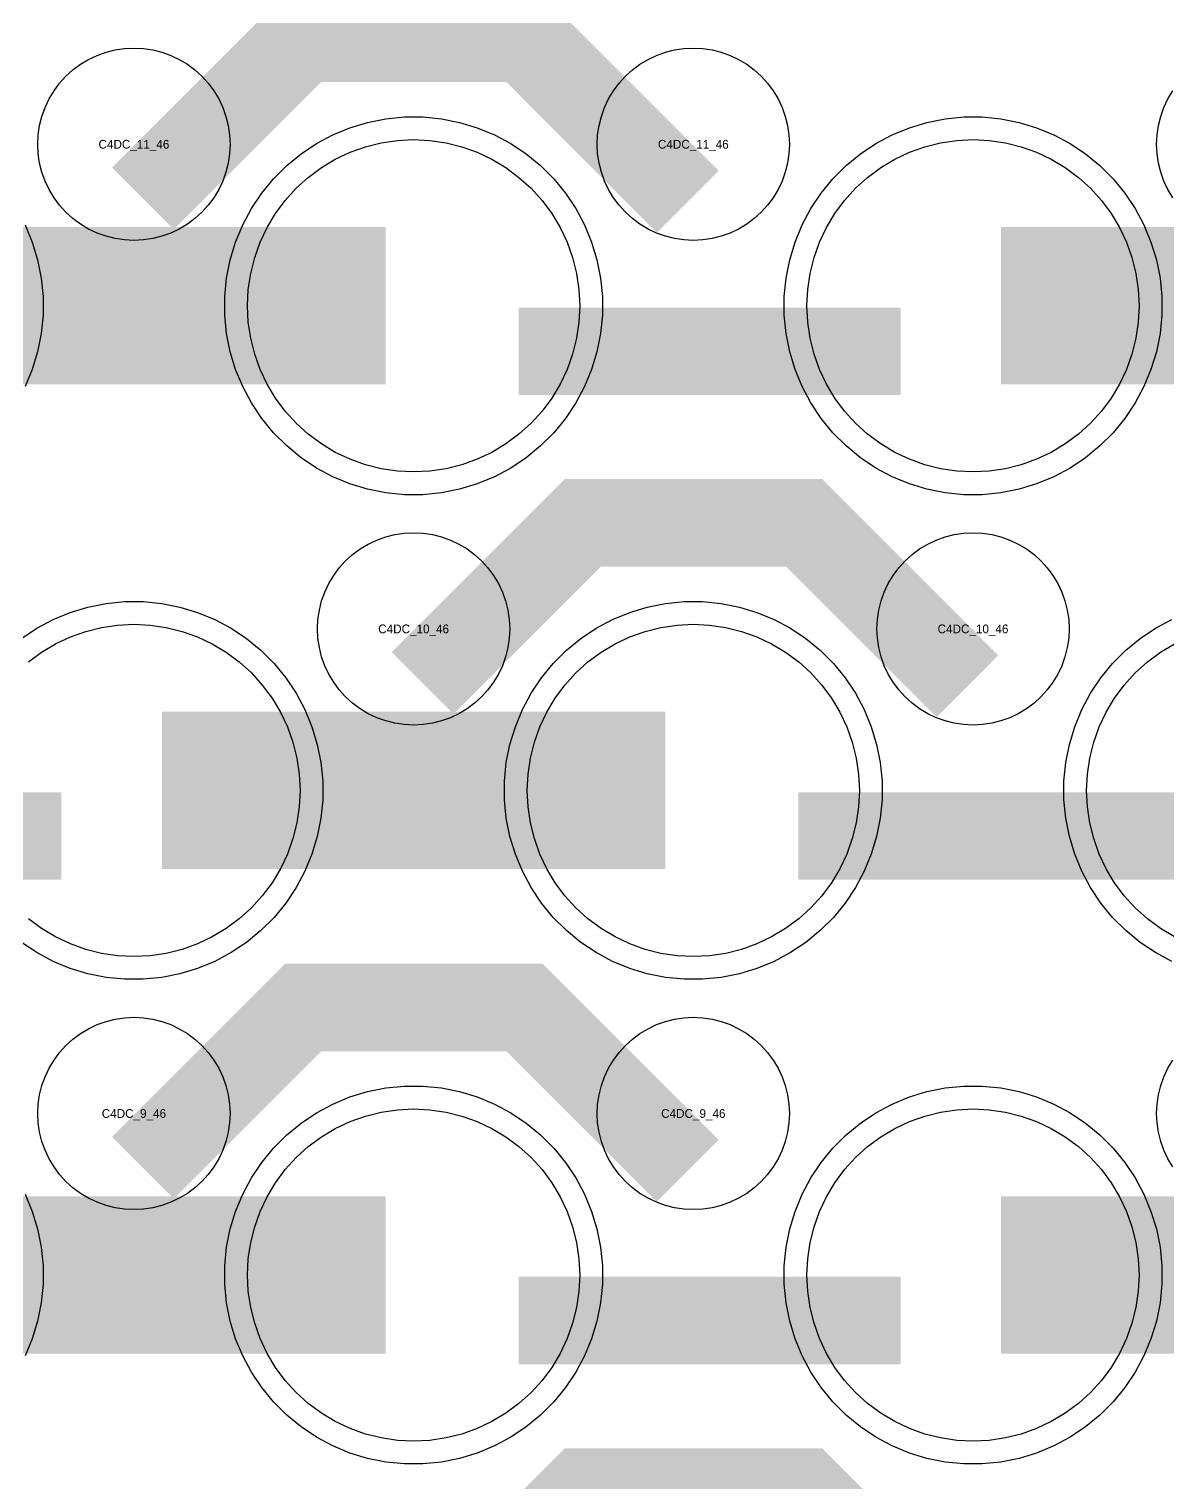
# Model space of a CAD drawing. Extents: x -11880 to 11880, y -14992 to 14992.
# Drawn here: x 2690 to 3015.8, y -13651.9 to -13236.2 of the extents above; entities that cross this region are included whole.
import ezdxf
from ezdxf.enums import TextEntityAlignment as Align

# ---------------------------------------------------------------- set-up
doc = ezdxf.new("R2010")
doc.units = 0
doc.header["$MEASUREMENT"] = 0
for name, color, linetype in [('GDS_775_DT_237', 138, 'CONTINUOUS'), ('RDL1_FS', 34, 'CONTINUOUS'), ('RDL_BS', 160, 'CONTINUOUS')]:
    doc.layers.add(name, color=color, linetype=linetype)

msp = doc.modelspace()

# ---------------------------------------------------------------- linework, layer by layer
at = {"layer": 'RDL1_FS'}
for points in [[(2800, -13362.869), (2795.343, -13362.64), (2790.732, -13361.956), (2786.209, -13360.824), (2781.819, -13359.252), (2777.605, -13357.26), (2773.605, -13354.862), (2769.86, -13352.084), (2766.406, -13348.954), (2763.276, -13345.5), (2760.498, -13341.755), (2758.1, -13337.755), (2756.108, -13333.541), (2754.536, -13329.151), (2753.404, -13324.628), (2752.72, -13320.017), (2752.491, -13315.36), (2752.72, -13310.703), (2753.404, -13306.092), (2754.536, -13301.569), (2756.108, -13297.179), (2758.1, -13292.965), (2760.498, -13288.965), (2763.276, -13285.22), (2766.406, -13281.766), (2769.86, -13278.636), (2773.605, -13275.858), (2777.605, -13273.46), (2781.819, -13271.468), (2786.209, -13269.896), (2790.732, -13268.764), (2795.343, -13268.08), (2800, -13267.851), (2804.657, -13268.08), (2809.268, -13268.764), (2813.791, -13269.896), (2818.181, -13271.468), (2822.395, -13273.46), (2826.395, -13275.858), (2830.14, -13278.636), (2833.594, -13281.766), (2836.724, -13285.22), (2839.502, -13288.965), (2841.9, -13292.965), (2843.892, -13297.179), (2845.464, -13301.569), (2846.596, -13306.092), (2847.28, -13310.703), (2847.509, -13315.36), (2847.28, -13320.017), (2846.596, -13324.628), (2845.464, -13329.151), (2843.892, -13333.541), (2841.9, -13337.755), (2839.502, -13341.755), (2836.724, -13345.5), (2833.594, -13348.954), (2830.14, -13352.084), (2826.395, -13354.862), (2822.395, -13357.26), (2818.181, -13359.252), (2813.791, -13360.824), (2809.268, -13361.956), (2804.657, -13362.64)], [(2960, -13362.869), (2955.343, -13362.64), (2950.732, -13361.956), (2946.209, -13360.824), (2941.819, -13359.252), (2937.605, -13357.26), (2933.605, -13354.862), (2929.86, -13352.084), (2926.406, -13348.954), (2923.276, -13345.5), (2920.498, -13341.755), (2918.1, -13337.755), (2916.108, -13333.541), (2914.536, -13329.151), (2913.404, -13324.628), (2912.72, -13320.017), (2912.491, -13315.36), (2912.72, -13310.703), (2913.404, -13306.092), (2914.536, -13301.569), (2916.108, -13297.179), (2918.1, -13292.965), (2920.498, -13288.965), (2923.276, -13285.22), (2926.406, -13281.766), (2929.86, -13278.636), (2933.605, -13275.858), (2937.605, -13273.46), (2941.819, -13271.468), (2946.209, -13269.896), (2950.732, -13268.764), (2955.343, -13268.08), (2960, -13267.851), (2964.657, -13268.08), (2969.268, -13268.764), (2973.791, -13269.896), (2978.181, -13271.468), (2982.395, -13273.46), (2986.395, -13275.858), (2990.14, -13278.636), (2993.594, -13281.766), (2996.724, -13285.22), (2999.502, -13288.965), (3001.9, -13292.965), (3003.892, -13297.179), (3005.464, -13301.569), (3006.596, -13306.092), (3007.28, -13310.703), (3007.509, -13315.36), (3007.28, -13320.017), (3006.596, -13324.628), (3005.464, -13329.151), (3003.892, -13333.541), (3001.9, -13337.755), (2999.502, -13341.755), (2996.724, -13345.5), (2993.594, -13348.954), (2990.14, -13352.084), (2986.395, -13354.862), (2982.395, -13357.26), (2978.181, -13359.252), (2973.791, -13360.824), (2969.268, -13361.956), (2964.657, -13362.64)], [(2880, -13501.434), (2875.343, -13501.205), (2870.732, -13500.521), (2866.209, -13499.389), (2861.819, -13497.817), (2857.605, -13495.825), (2853.605, -13493.427), (2849.86, -13490.649), (2846.406, -13487.519), (2843.276, -13484.065), (2840.498, -13480.32), (2838.1, -13476.32), (2836.108, -13472.106), (2834.536, -13467.716), (2833.404, -13463.193), (2832.72, -13458.582), (2832.491, -13453.925), (2832.72, -13449.268), (2833.404, -13444.657), (2834.536, -13440.134), (2836.108, -13435.744), (2838.1, -13431.53), (2840.498, -13427.53), (2843.276, -13423.785), (2846.406, -13420.331), (2849.86, -13417.201), (2853.605, -13414.423), (2857.605, -13412.025), (2861.819, -13410.033), (2866.209, -13408.461), (2870.732, -13407.329), (2875.343, -13406.645), (2880, -13406.416), (2884.657, -13406.645), (2889.268, -13407.329), (2893.791, -13408.461), (2898.181, -13410.033), (2902.395, -13412.025), (2906.395, -13414.423), (2910.14, -13417.201), (2913.594, -13420.331), (2916.724, -13423.785), (2919.502, -13427.53), (2921.9, -13431.53), (2923.892, -13435.744), (2925.464, -13440.134), (2926.596, -13444.657), (2927.28, -13449.268), (2927.509, -13453.925), (2927.28, -13458.582), (2926.596, -13463.193), (2925.464, -13467.716), (2923.892, -13472.106), (2921.9, -13476.32), (2919.502, -13480.32), (2916.724, -13484.065), (2913.594, -13487.519), (2910.14, -13490.649), (2906.395, -13493.427), (2902.395, -13495.825), (2898.181, -13497.817), (2893.791, -13499.389), (2889.268, -13500.521), (2884.657, -13501.205)]]:
    msp.add_lwpolyline(points, close=True, dxfattribs=at)
for points in [[(2648.002, -13315.36, 45, 45, 0), (2720.002, -13315.36, 45, 45, 0)], [(2720.002, -13315.36, 45, 45, 0), (2792.002, -13315.36, 45, 45, 0)], [(2968.002, -13315.36, 45, 45, 0), (3040.002, -13315.36, 45, 45, 0)], [(2728.002, -13453.925, 45, 45, 0), (2800.002, -13453.925, 45, 45, 0)], [(2800.002, -13453.925, 45, 45, 0), (2872.002, -13453.925, 45, 45, 0)]]:
    msp.add_lwpolyline(points, format="xyseb", dxfattribs=at)
for points in [[(2689.86, -13417.201), (2693.605, -13414.423), (2697.605, -13412.025), (2701.819, -13410.033), (2706.209, -13408.461), (2710.732, -13407.329), (2715.343, -13406.645), (2720, -13406.416), (2724.657, -13406.645), (2729.268, -13407.329), (2733.791, -13408.461), (2738.181, -13410.033), (2742.395, -13412.025), (2746.395, -13414.423), (2750.14, -13417.201), (2753.594, -13420.331), (2756.724, -13423.785), (2759.502, -13427.53), (2761.9, -13431.53), (2763.892, -13435.744), (2765.464, -13440.134), (2766.596, -13444.657), (2767.28, -13449.268), (2767.509, -13453.925), (2767.28, -13458.582), (2766.596, -13463.193), (2765.464, -13467.716), (2763.892, -13472.106), (2761.9, -13476.32), (2759.502, -13480.32), (2756.724, -13484.065), (2753.594, -13487.519), (2750.14, -13490.649), (2746.395, -13493.427), (2742.395, -13495.825), (2738.181, -13497.817), (2733.791, -13499.389), (2729.268, -13500.521), (2724.657, -13501.205), (2720, -13501.434), (2715.343, -13501.205), (2710.732, -13500.521), (2706.209, -13499.389), (2701.819, -13497.817), (2697.605, -13495.825), (2693.605, -13493.427), (2689.86, -13490.649)], [(3017.605, -13495.825), (3013.605, -13493.427), (3009.86, -13490.649), (3006.406, -13487.519), (3003.276, -13484.065), (3000.498, -13480.32), (2998.1, -13476.32), (2996.108, -13472.106), (2994.536, -13467.716), (2993.404, -13463.193), (2992.72, -13458.582), (2992.491, -13453.925), (2992.72, -13449.268), (2993.404, -13444.657), (2994.536, -13440.134), (2996.108, -13435.744), (2998.1, -13431.53), (3000.498, -13427.53), (3003.276, -13423.785), (3006.406, -13420.331), (3009.86, -13417.201), (3013.605, -13414.423), (3017.605, -13412.025)]]:
    msp.add_lwpolyline(points, dxfattribs=at)
at = {"layer": 'RDL1_FS', "color": 241, "true_color": 0xf7abae}
for points in [[(2800, -13639.994), (2795.343, -13639.765), (2790.732, -13639.081), (2786.209, -13637.949), (2781.819, -13636.377), (2777.605, -13634.385), (2773.605, -13631.987), (2769.86, -13629.209), (2766.406, -13626.079), (2763.276, -13622.625), (2760.498, -13618.88), (2758.1, -13614.88), (2756.108, -13610.666), (2754.536, -13606.276), (2753.404, -13601.753), (2752.72, -13597.142), (2752.491, -13592.485), (2752.72, -13587.828), (2753.404, -13583.217), (2754.536, -13578.694), (2756.108, -13574.304), (2758.1, -13570.09), (2760.498, -13566.09), (2763.276, -13562.345), (2766.406, -13558.891), (2769.86, -13555.761), (2773.605, -13552.983), (2777.605, -13550.585), (2781.819, -13548.593), (2786.209, -13547.021), (2790.732, -13545.889), (2795.343, -13545.205), (2800, -13544.976), (2804.657, -13545.205), (2809.268, -13545.889), (2813.791, -13547.021), (2818.181, -13548.593), (2822.395, -13550.585), (2826.395, -13552.983), (2830.14, -13555.761), (2833.594, -13558.891), (2836.724, -13562.345), (2839.502, -13566.09), (2841.9, -13570.09), (2843.892, -13574.304), (2845.464, -13578.694), (2846.596, -13583.217), (2847.28, -13587.828), (2847.509, -13592.485), (2847.28, -13597.142), (2846.596, -13601.753), (2845.464, -13606.276), (2843.892, -13610.666), (2841.9, -13614.88), (2839.502, -13618.88), (2836.724, -13622.625), (2833.594, -13626.079), (2830.14, -13629.209), (2826.395, -13631.987), (2822.395, -13634.385), (2818.181, -13636.377), (2813.791, -13637.949), (2809.268, -13639.081), (2804.657, -13639.765)], [(2960, -13639.994), (2955.343, -13639.765), (2950.732, -13639.081), (2946.209, -13637.949), (2941.819, -13636.377), (2937.605, -13634.385), (2933.605, -13631.987), (2929.86, -13629.209), (2926.406, -13626.079), (2923.276, -13622.625), (2920.498, -13618.88), (2918.1, -13614.88), (2916.108, -13610.666), (2914.536, -13606.276), (2913.404, -13601.753), (2912.72, -13597.142), (2912.491, -13592.485), (2912.72, -13587.828), (2913.404, -13583.217), (2914.536, -13578.694), (2916.108, -13574.304), (2918.1, -13570.09), (2920.498, -13566.09), (2923.276, -13562.345), (2926.406, -13558.891), (2929.86, -13555.761), (2933.605, -13552.983), (2937.605, -13550.585), (2941.819, -13548.593), (2946.209, -13547.021), (2950.732, -13545.889), (2955.343, -13545.205), (2960, -13544.976), (2964.657, -13545.205), (2969.268, -13545.889), (2973.791, -13547.021), (2978.181, -13548.593), (2982.395, -13550.585), (2986.395, -13552.983), (2990.14, -13555.761), (2993.594, -13558.891), (2996.724, -13562.345), (2999.502, -13566.09), (3001.9, -13570.09), (3003.892, -13574.304), (3005.464, -13578.694), (3006.596, -13583.217), (3007.28, -13587.828), (3007.509, -13592.485), (3007.28, -13597.142), (3006.596, -13601.753), (3005.464, -13606.276), (3003.892, -13610.666), (3001.9, -13614.88), (2999.502, -13618.88), (2996.724, -13622.625), (2993.594, -13626.079), (2990.14, -13629.209), (2986.395, -13631.987), (2982.395, -13634.385), (2978.181, -13636.377), (2973.791, -13637.949), (2969.268, -13639.081), (2964.657, -13639.765)]]:
    msp.add_lwpolyline(points, close=True, dxfattribs=at)
for points in [[(2648.002, -13592.485, 45, 45, 0), (2720.002, -13592.485, 45, 45, 0)], [(2720.002, -13592.485, 45, 45, 0), (2792.002, -13592.485, 45, 45, 0)], [(2968.002, -13592.485, 45, 45, 0), (3040.002, -13592.485, 45, 45, 0)]]:
    msp.add_lwpolyline(points, format="xyseb", dxfattribs=at)
at = {"layer": 'RDL_BS'}
for points in [[(2722.562, -13284.674, 25, 25, 0), (2768.377, -13238.859, 25, 25, 0), (2801.93, -13238.859, 25, 25, 0)], [(2878.401, -13285.573, 25, 25, 0), (2831.687, -13238.859, 25, 25, 0), (2801.929, -13238.859, 25, 25, 0)], [(2830.016, -13328.373, 25, 25, 0), (2939.281, -13328.373, 25, 25, 0)], [(2802.562, -13423.239, 25, 25, 0), (2848.377, -13377.424, 25, 25, 0), (2881.93, -13377.424, 25, 25, 0)], [(2958.401, -13424.138, 25, 25, 0), (2911.687, -13377.424, 25, 25, 0), (2881.929, -13377.424, 25, 25, 0)], [(2590.016, -13466.938, 25, 25, 0), (2699.281, -13466.938, 25, 25, 0)], [(2910.016, -13466.938, 25, 25, 0), (3019.281, -13466.938, 25, 25, 0)], [(2722.562, -13561.799, 25, 25, 0), (2768.377, -13515.984, 25, 25, 0), (2801.93, -13515.984, 25, 25, 0)], [(2878.401, -13562.698, 25, 25, 0), (2831.687, -13515.984, 25, 25, 0), (2801.929, -13515.984, 25, 25, 0)], [(2802.562, -13700.364, 25, 25, 0), (2848.377, -13654.549, 25, 25, 0), (2881.93, -13654.549, 25, 25, 0)], [(2958.401, -13701.263, 25, 25, 0), (2911.687, -13654.549, 25, 25, 0), (2881.929, -13654.549, 25, 25, 0)]]:
    msp.add_lwpolyline(points, format="xyseb", dxfattribs=at)
for points in [[(2720, -13296.666), (2717.307, -13296.534), (2714.635, -13296.138), (2712.016, -13295.481), (2709.481, -13294.574), (2707.044, -13293.422), (2704.72, -13292.029), (2702.557, -13290.426), (2700.558, -13288.614), (2698.746, -13286.615), (2697.143, -13284.452), (2695.75, -13282.128), (2694.598, -13279.691), (2693.691, -13277.156), (2693.034, -13274.537), (2692.638, -13271.865), (2692.506, -13269.172), (2692.638, -13266.479), (2693.034, -13263.807), (2693.691, -13261.188), (2694.598, -13258.653), (2695.75, -13256.216), (2697.143, -13253.892), (2698.746, -13251.729), (2700.558, -13249.73), (2702.557, -13247.918), (2704.72, -13246.315), (2707.044, -13244.922), (2709.481, -13243.77), (2712.016, -13242.863), (2714.635, -13242.206), (2717.307, -13241.81), (2720, -13241.678), (2722.693, -13241.81), (2725.365, -13242.206), (2727.984, -13242.863), (2730.519, -13243.77), (2732.956, -13244.922), (2735.28, -13246.315), (2737.443, -13247.918), (2739.442, -13249.73), (2741.254, -13251.729), (2742.857, -13253.892), (2744.25, -13256.216), (2745.402, -13258.653), (2746.309, -13261.188), (2746.966, -13263.807), (2747.362, -13266.479), (2747.494, -13269.172), (2747.362, -13271.865), (2746.966, -13274.537), (2746.309, -13277.156), (2745.402, -13279.691), (2744.25, -13282.128), (2742.857, -13284.452), (2741.254, -13286.615), (2739.442, -13288.614), (2737.443, -13290.426), (2735.28, -13292.029), (2732.956, -13293.422), (2730.519, -13294.574), (2727.984, -13295.481), (2725.365, -13296.138), (2722.693, -13296.534)], [(2880, -13296.666), (2877.307, -13296.534), (2874.635, -13296.138), (2872.016, -13295.481), (2869.481, -13294.574), (2867.044, -13293.422), (2864.72, -13292.029), (2862.557, -13290.426), (2860.558, -13288.614), (2858.746, -13286.615), (2857.143, -13284.452), (2855.75, -13282.128), (2854.598, -13279.691), (2853.691, -13277.156), (2853.034, -13274.537), (2852.638, -13271.865), (2852.506, -13269.172), (2852.638, -13266.479), (2853.034, -13263.807), (2853.691, -13261.188), (2854.598, -13258.653), (2855.75, -13256.216), (2857.143, -13253.892), (2858.746, -13251.729), (2860.558, -13249.73), (2862.557, -13247.918), (2864.72, -13246.315), (2867.044, -13244.922), (2869.481, -13243.77), (2872.016, -13242.863), (2874.635, -13242.206), (2877.307, -13241.81), (2880, -13241.678), (2882.693, -13241.81), (2885.365, -13242.206), (2887.984, -13242.863), (2890.519, -13243.77), (2892.956, -13244.922), (2895.28, -13246.315), (2897.443, -13247.918), (2899.442, -13249.73), (2901.254, -13251.729), (2902.857, -13253.892), (2904.25, -13256.216), (2905.402, -13258.653), (2906.309, -13261.188), (2906.966, -13263.807), (2907.362, -13266.479), (2907.494, -13269.172), (2907.362, -13271.865), (2906.966, -13274.537), (2906.309, -13277.156), (2905.402, -13279.691), (2904.25, -13282.128), (2902.857, -13284.452), (2901.254, -13286.615), (2899.442, -13288.614), (2897.443, -13290.426), (2895.28, -13292.029), (2892.956, -13293.422), (2890.519, -13294.574), (2887.984, -13295.481), (2885.365, -13296.138), (2882.693, -13296.534)], [(2797.356, -13369.36), (2792.062, -13368.843), (2786.835, -13367.797), (2781.795, -13366.266), (2776.885, -13364.235), (2772.223, -13361.743), (2767.809, -13358.796), (2763.708, -13355.434), (2759.926, -13351.652), (2756.564, -13347.551), (2753.617, -13343.137), (2751.125, -13338.475), (2749.094, -13333.565), (2747.563, -13328.525), (2746.517, -13323.298), (2746, -13318.004), (2746, -13312.716), (2746.517, -13307.422), (2747.563, -13302.195), (2749.094, -13297.155), (2751.125, -13292.245), (2753.617, -13287.583), (2756.564, -13283.169), (2759.926, -13279.068), (2763.708, -13275.286), (2767.809, -13271.924), (2772.223, -13268.977), (2776.885, -13266.485), (2781.795, -13264.454), (2786.835, -13262.923), (2792.062, -13261.877), (2797.356, -13261.36), (2802.644, -13261.36), (2807.938, -13261.877), (2813.165, -13262.923), (2818.205, -13264.454), (2823.115, -13266.485), (2827.777, -13268.977), (2832.191, -13271.924), (2836.292, -13275.286), (2840.074, -13279.068), (2843.436, -13283.169), (2846.383, -13287.583), (2848.875, -13292.245), (2850.906, -13297.155), (2852.437, -13302.195), (2853.483, -13307.422), (2854, -13312.716), (2854, -13318.004), (2853.483, -13323.298), (2852.437, -13328.525), (2850.906, -13333.565), (2848.875, -13338.475), (2846.383, -13343.137), (2843.436, -13347.551), (2840.074, -13351.652), (2836.292, -13355.434), (2832.191, -13358.796), (2827.777, -13361.743), (2823.115, -13364.235), (2818.205, -13366.266), (2813.165, -13367.797), (2807.938, -13368.843), (2802.644, -13369.36)], [(2957.356, -13369.36), (2952.062, -13368.843), (2946.835, -13367.797), (2941.795, -13366.266), (2936.885, -13364.235), (2932.223, -13361.743), (2927.809, -13358.796), (2923.708, -13355.434), (2919.926, -13351.652), (2916.564, -13347.551), (2913.617, -13343.137), (2911.125, -13338.475), (2909.094, -13333.565), (2907.563, -13328.525), (2906.517, -13323.298), (2906, -13318.004), (2906, -13312.716), (2906.517, -13307.422), (2907.563, -13302.195), (2909.094, -13297.155), (2911.125, -13292.245), (2913.617, -13287.583), (2916.564, -13283.169), (2919.926, -13279.068), (2923.708, -13275.286), (2927.809, -13271.924), (2932.223, -13268.977), (2936.885, -13266.485), (2941.795, -13264.454), (2946.835, -13262.923), (2952.062, -13261.877), (2957.356, -13261.36), (2962.644, -13261.36), (2967.938, -13261.877), (2973.165, -13262.923), (2978.205, -13264.454), (2983.115, -13266.485), (2987.777, -13268.977), (2992.191, -13271.924), (2996.292, -13275.286), (3000.074, -13279.068), (3003.436, -13283.169), (3006.383, -13287.583), (3008.875, -13292.245), (3010.906, -13297.155), (3012.437, -13302.195), (3013.483, -13307.422), (3014, -13312.716), (3014, -13318.004), (3013.483, -13323.298), (3012.437, -13328.525), (3010.906, -13333.565), (3008.875, -13338.475), (3006.383, -13343.137), (3003.436, -13347.551), (3000.074, -13351.652), (2996.292, -13355.434), (2992.191, -13358.796), (2987.777, -13361.743), (2983.115, -13364.235), (2978.205, -13366.266), (2973.165, -13367.797), (2967.938, -13368.843), (2962.644, -13369.36)], [(2800, -13435.231), (2797.307, -13435.099), (2794.635, -13434.703), (2792.016, -13434.046), (2789.481, -13433.139), (2787.044, -13431.987), (2784.72, -13430.594), (2782.557, -13428.991), (2780.558, -13427.179), (2778.746, -13425.18), (2777.143, -13423.017), (2775.75, -13420.693), (2774.598, -13418.256), (2773.691, -13415.721), (2773.034, -13413.102), (2772.638, -13410.43), (2772.506, -13407.737), (2772.638, -13405.044), (2773.034, -13402.372), (2773.691, -13399.753), (2774.598, -13397.218), (2775.75, -13394.781), (2777.143, -13392.457), (2778.746, -13390.294), (2780.558, -13388.295), (2782.557, -13386.483), (2784.72, -13384.88), (2787.044, -13383.487), (2789.481, -13382.335), (2792.016, -13381.428), (2794.635, -13380.771), (2797.307, -13380.375), (2800, -13380.243), (2802.693, -13380.375), (2805.365, -13380.771), (2807.984, -13381.428), (2810.519, -13382.335), (2812.956, -13383.487), (2815.28, -13384.88), (2817.443, -13386.483), (2819.442, -13388.295), (2821.254, -13390.294), (2822.857, -13392.457), (2824.25, -13394.781), (2825.402, -13397.218), (2826.309, -13399.753), (2826.966, -13402.372), (2827.362, -13405.044), (2827.494, -13407.737), (2827.362, -13410.43), (2826.966, -13413.102), (2826.309, -13415.721), (2825.402, -13418.256), (2824.25, -13420.693), (2822.857, -13423.017), (2821.254, -13425.18), (2819.442, -13427.179), (2817.443, -13428.991), (2815.28, -13430.594), (2812.956, -13431.987), (2810.519, -13433.139), (2807.984, -13434.046), (2805.365, -13434.703), (2802.693, -13435.099)], [(2960, -13435.231), (2957.307, -13435.099), (2954.635, -13434.703), (2952.016, -13434.046), (2949.481, -13433.139), (2947.044, -13431.987), (2944.72, -13430.594), (2942.557, -13428.991), (2940.558, -13427.179), (2938.746, -13425.18), (2937.143, -13423.017), (2935.75, -13420.693), (2934.598, -13418.256), (2933.691, -13415.721), (2933.034, -13413.102), (2932.638, -13410.43), (2932.506, -13407.737), (2932.638, -13405.044), (2933.034, -13402.372), (2933.691, -13399.753), (2934.598, -13397.218), (2935.75, -13394.781), (2937.143, -13392.457), (2938.746, -13390.294), (2940.558, -13388.295), (2942.557, -13386.483), (2944.72, -13384.88), (2947.044, -13383.487), (2949.481, -13382.335), (2952.016, -13381.428), (2954.635, -13380.771), (2957.307, -13380.375), (2960, -13380.243), (2962.693, -13380.375), (2965.365, -13380.771), (2967.984, -13381.428), (2970.519, -13382.335), (2972.956, -13383.487), (2975.28, -13384.88), (2977.443, -13386.483), (2979.442, -13388.295), (2981.254, -13390.294), (2982.857, -13392.457), (2984.25, -13394.781), (2985.402, -13397.218), (2986.309, -13399.753), (2986.966, -13402.372), (2987.362, -13405.044), (2987.494, -13407.737), (2987.362, -13410.43), (2986.966, -13413.102), (2986.309, -13415.721), (2985.402, -13418.256), (2984.25, -13420.693), (2982.857, -13423.017), (2981.254, -13425.18), (2979.442, -13427.179), (2977.443, -13428.991), (2975.28, -13430.594), (2972.956, -13431.987), (2970.519, -13433.139), (2967.984, -13434.046), (2965.365, -13434.703), (2962.693, -13435.099)], [(2877.356, -13507.925), (2872.062, -13507.408), (2866.835, -13506.362), (2861.795, -13504.831), (2856.885, -13502.8), (2852.223, -13500.308), (2847.809, -13497.361), (2843.708, -13493.999), (2839.926, -13490.217), (2836.564, -13486.116), (2833.617, -13481.702), (2831.125, -13477.04), (2829.094, -13472.13), (2827.563, -13467.09), (2826.517, -13461.863), (2826, -13456.569), (2826, -13451.281), (2826.517, -13445.987), (2827.563, -13440.76), (2829.094, -13435.72), (2831.125, -13430.81), (2833.617, -13426.148), (2836.564, -13421.734), (2839.926, -13417.633), (2843.708, -13413.851), (2847.809, -13410.489), (2852.223, -13407.542), (2856.885, -13405.05), (2861.795, -13403.019), (2866.835, -13401.488), (2872.062, -13400.442), (2877.356, -13399.925), (2882.644, -13399.925), (2887.938, -13400.442), (2893.165, -13401.488), (2898.205, -13403.019), (2903.115, -13405.05), (2907.777, -13407.542), (2912.191, -13410.489), (2916.292, -13413.851), (2920.074, -13417.633), (2923.436, -13421.734), (2926.383, -13426.148), (2928.875, -13430.81), (2930.906, -13435.72), (2932.437, -13440.76), (2933.483, -13445.987), (2934, -13451.281), (2934, -13456.569), (2933.483, -13461.863), (2932.437, -13467.09), (2930.906, -13472.13), (2928.875, -13477.04), (2926.383, -13481.702), (2923.436, -13486.116), (2920.074, -13490.217), (2916.292, -13493.999), (2912.191, -13497.361), (2907.777, -13500.308), (2903.115, -13502.8), (2898.205, -13504.831), (2893.165, -13506.362), (2887.938, -13507.408), (2882.644, -13507.925)], [(2720, -13573.791), (2717.307, -13573.659), (2714.635, -13573.263), (2712.016, -13572.606), (2709.481, -13571.699), (2707.044, -13570.547), (2704.72, -13569.154), (2702.557, -13567.551), (2700.558, -13565.739), (2698.746, -13563.74), (2697.143, -13561.577), (2695.75, -13559.253), (2694.598, -13556.816), (2693.691, -13554.281), (2693.034, -13551.662), (2692.638, -13548.99), (2692.506, -13546.297), (2692.638, -13543.604), (2693.034, -13540.932), (2693.691, -13538.313), (2694.598, -13535.778), (2695.75, -13533.341), (2697.143, -13531.017), (2698.746, -13528.854), (2700.558, -13526.855), (2702.557, -13525.043), (2704.72, -13523.44), (2707.044, -13522.047), (2709.481, -13520.895), (2712.016, -13519.988), (2714.635, -13519.331), (2717.307, -13518.935), (2720, -13518.803), (2722.693, -13518.935), (2725.365, -13519.331), (2727.984, -13519.988), (2730.519, -13520.895), (2732.956, -13522.047), (2735.28, -13523.44), (2737.443, -13525.043), (2739.442, -13526.855), (2741.254, -13528.854), (2742.857, -13531.017), (2744.25, -13533.341), (2745.402, -13535.778), (2746.309, -13538.313), (2746.966, -13540.932), (2747.362, -13543.604), (2747.494, -13546.297), (2747.362, -13548.99), (2746.966, -13551.662), (2746.309, -13554.281), (2745.402, -13556.816), (2744.25, -13559.253), (2742.857, -13561.577), (2741.254, -13563.74), (2739.442, -13565.739), (2737.443, -13567.551), (2735.28, -13569.154), (2732.956, -13570.547), (2730.519, -13571.699), (2727.984, -13572.606), (2725.365, -13573.263), (2722.693, -13573.659)], [(2880, -13573.791), (2877.307, -13573.659), (2874.635, -13573.263), (2872.016, -13572.606), (2869.481, -13571.699), (2867.044, -13570.547), (2864.72, -13569.154), (2862.557, -13567.551), (2860.558, -13565.739), (2858.746, -13563.74), (2857.143, -13561.577), (2855.75, -13559.253), (2854.598, -13556.816), (2853.691, -13554.281), (2853.034, -13551.662), (2852.638, -13548.99), (2852.506, -13546.297), (2852.638, -13543.604), (2853.034, -13540.932), (2853.691, -13538.313), (2854.598, -13535.778), (2855.75, -13533.341), (2857.143, -13531.017), (2858.746, -13528.854), (2860.558, -13526.855), (2862.557, -13525.043), (2864.72, -13523.44), (2867.044, -13522.047), (2869.481, -13520.895), (2872.016, -13519.988), (2874.635, -13519.331), (2877.307, -13518.935), (2880, -13518.803), (2882.693, -13518.935), (2885.365, -13519.331), (2887.984, -13519.988), (2890.519, -13520.895), (2892.956, -13522.047), (2895.28, -13523.44), (2897.443, -13525.043), (2899.442, -13526.855), (2901.254, -13528.854), (2902.857, -13531.017), (2904.25, -13533.341), (2905.402, -13535.778), (2906.309, -13538.313), (2906.966, -13540.932), (2907.362, -13543.604), (2907.494, -13546.297), (2907.362, -13548.99), (2906.966, -13551.662), (2906.309, -13554.281), (2905.402, -13556.816), (2904.25, -13559.253), (2902.857, -13561.577), (2901.254, -13563.74), (2899.442, -13565.739), (2897.443, -13567.551), (2895.28, -13569.154), (2892.956, -13570.547), (2890.519, -13571.699), (2887.984, -13572.606), (2885.365, -13573.263), (2882.693, -13573.659)]]:
    msp.add_lwpolyline(points, close=True, dxfattribs=at)
for points in [[(3017.143, -13284.452), (3015.75, -13282.128), (3014.598, -13279.691), (3013.691, -13277.156), (3013.034, -13274.537), (3012.638, -13271.865), (3012.506, -13269.172), (3012.638, -13266.479), (3013.034, -13263.807), (3013.691, -13261.188), (3014.598, -13258.653), (3015.75, -13256.216), (3017.143, -13253.892)], [(2688.875, -13292.245), (2690.906, -13297.155), (2692.437, -13302.195), (2693.483, -13307.422), (2694, -13312.716), (2694, -13318.004), (2693.483, -13323.298), (2692.437, -13328.525), (2690.906, -13333.565), (2688.875, -13338.475)], [(2687.809, -13410.489), (2692.223, -13407.542), (2696.885, -13405.05), (2701.795, -13403.019), (2706.835, -13401.488), (2712.062, -13400.442), (2717.356, -13399.925), (2722.644, -13399.925), (2727.938, -13400.442), (2733.165, -13401.488), (2738.205, -13403.019), (2743.115, -13405.05), (2747.777, -13407.542), (2752.191, -13410.489), (2756.292, -13413.851), (2760.074, -13417.633), (2763.436, -13421.734), (2766.383, -13426.148), (2768.875, -13430.81), (2770.906, -13435.72), (2772.437, -13440.76), (2773.483, -13445.987), (2774, -13451.281), (2774, -13456.569), (2773.483, -13461.863), (2772.437, -13467.09), (2770.906, -13472.13), (2768.875, -13477.04), (2766.383, -13481.702), (2763.436, -13486.116), (2760.074, -13490.217), (2756.292, -13493.999), (2752.191, -13497.361), (2747.777, -13500.308), (2743.115, -13502.8), (2738.205, -13504.831), (2733.165, -13506.362), (2727.938, -13507.408), (2722.644, -13507.925), (2717.356, -13507.925), (2712.062, -13507.408), (2706.835, -13506.362), (2701.795, -13504.831), (2696.885, -13502.8), (2692.223, -13500.308), (2687.809, -13497.361)], [(3016.885, -13502.8), (3012.223, -13500.308), (3007.809, -13497.361), (3003.708, -13493.999), (2999.926, -13490.217), (2996.564, -13486.116), (2993.617, -13481.702), (2991.125, -13477.04), (2989.094, -13472.13), (2987.563, -13467.09), (2986.517, -13461.863), (2986, -13456.569), (2986, -13451.281), (2986.517, -13445.987), (2987.563, -13440.76), (2989.094, -13435.72), (2991.125, -13430.81), (2993.617, -13426.148), (2996.564, -13421.734), (2999.926, -13417.633), (3003.708, -13413.851), (3007.809, -13410.489), (3012.223, -13407.542), (3016.885, -13405.05)], [(3017.143, -13561.577), (3015.75, -13559.253), (3014.598, -13556.816), (3013.691, -13554.281), (3013.034, -13551.662), (3012.638, -13548.99), (3012.506, -13546.297), (3012.638, -13543.604), (3013.034, -13540.932), (3013.691, -13538.313), (3014.598, -13535.778), (3015.75, -13533.341), (3017.143, -13531.017)]]:
    msp.add_lwpolyline(points, dxfattribs=at)
at = {"layer": 'RDL_BS', "color": 241, "true_color": 0xf7abae}
for points in [[(2797.356, -13646.485), (2792.062, -13645.968), (2786.835, -13644.922), (2781.795, -13643.391), (2776.885, -13641.36), (2772.223, -13638.868), (2767.809, -13635.921), (2763.708, -13632.559), (2759.926, -13628.777), (2756.564, -13624.676), (2753.617, -13620.262), (2751.125, -13615.6), (2749.094, -13610.69), (2747.563, -13605.65), (2746.517, -13600.423), (2746, -13595.129), (2746, -13589.841), (2746.517, -13584.547), (2747.563, -13579.32), (2749.094, -13574.28), (2751.125, -13569.37), (2753.617, -13564.708), (2756.564, -13560.294), (2759.926, -13556.193), (2763.708, -13552.411), (2767.809, -13549.049), (2772.223, -13546.102), (2776.885, -13543.61), (2781.795, -13541.579), (2786.835, -13540.048), (2792.062, -13539.002), (2797.356, -13538.485), (2802.644, -13538.485), (2807.938, -13539.002), (2813.165, -13540.048), (2818.205, -13541.579), (2823.115, -13543.61), (2827.777, -13546.102), (2832.191, -13549.049), (2836.292, -13552.411), (2840.074, -13556.193), (2843.436, -13560.294), (2846.383, -13564.708), (2848.875, -13569.37), (2850.906, -13574.28), (2852.437, -13579.32), (2853.483, -13584.547), (2854, -13589.841), (2854, -13595.129), (2853.483, -13600.423), (2852.437, -13605.65), (2850.906, -13610.69), (2848.875, -13615.6), (2846.383, -13620.262), (2843.436, -13624.676), (2840.074, -13628.777), (2836.292, -13632.559), (2832.191, -13635.921), (2827.777, -13638.868), (2823.115, -13641.36), (2818.205, -13643.391), (2813.165, -13644.922), (2807.938, -13645.968), (2802.644, -13646.485)], [(2957.356, -13646.485), (2952.062, -13645.968), (2946.835, -13644.922), (2941.795, -13643.391), (2936.885, -13641.36), (2932.223, -13638.868), (2927.809, -13635.921), (2923.708, -13632.559), (2919.926, -13628.777), (2916.564, -13624.676), (2913.617, -13620.262), (2911.125, -13615.6), (2909.094, -13610.69), (2907.563, -13605.65), (2906.517, -13600.423), (2906, -13595.129), (2906, -13589.841), (2906.517, -13584.547), (2907.563, -13579.32), (2909.094, -13574.28), (2911.125, -13569.37), (2913.617, -13564.708), (2916.564, -13560.294), (2919.926, -13556.193), (2923.708, -13552.411), (2927.809, -13549.049), (2932.223, -13546.102), (2936.885, -13543.61), (2941.795, -13541.579), (2946.835, -13540.048), (2952.062, -13539.002), (2957.356, -13538.485), (2962.644, -13538.485), (2967.938, -13539.002), (2973.165, -13540.048), (2978.205, -13541.579), (2983.115, -13543.61), (2987.777, -13546.102), (2992.191, -13549.049), (2996.292, -13552.411), (3000.074, -13556.193), (3003.436, -13560.294), (3006.383, -13564.708), (3008.875, -13569.37), (3010.906, -13574.28), (3012.437, -13579.32), (3013.483, -13584.547), (3014, -13589.841), (3014, -13595.129), (3013.483, -13600.423), (3012.437, -13605.65), (3010.906, -13610.69), (3008.875, -13615.6), (3006.383, -13620.262), (3003.436, -13624.676), (3000.074, -13628.777), (2996.292, -13632.559), (2992.191, -13635.921), (2987.777, -13638.868), (2983.115, -13641.36), (2978.205, -13643.391), (2973.165, -13644.922), (2967.938, -13645.968), (2962.644, -13646.485)]]:
    msp.add_lwpolyline(points, close=True, dxfattribs=at)
msp.add_lwpolyline([(2688.875, -13569.37), (2690.906, -13574.28), (2692.437, -13579.32), (2693.483, -13584.547), (2694, -13589.841), (2694, -13595.129), (2693.483, -13600.423), (2692.437, -13605.65), (2690.906, -13610.69), (2688.875, -13615.6)], dxfattribs=at)
msp.add_lwpolyline([(2830.016, -13605.498, 25, 25, 0), (2939.281, -13605.498, 25, 25, 0)], format="xyseb", dxfattribs=at)

# ---------------------------------------------------------------- texts
at = {"layer": 'GDS_775_DT_237'}
for s, p in [('C4DC_11_46', (2720, -13269.172)), ('C4DC_11_46', (2720, -13269.172)), ('C4DC_11_46', (2880, -13269.172)), ('C4DC_11_46', (2880, -13269.172)), ('C4DC_10_46', (2800, -13407.737)), ('C4DC_10_46', (2800, -13407.737)), ('C4DC_10_46', (2960, -13407.737)), ('C4DC_10_46', (2960, -13407.737)), ('C4DC_9_46', (2720, -13546.297)), ('C4DC_9_46', (2720, -13546.297)), ('C4DC_9_46', (2880, -13546.297)), ('C4DC_9_46', (2880, -13546.297))]:
    msp.add_text(s, height=2.5, dxfattribs=at).set_placement(p, align=Align.MIDDLE_CENTER)

doc.saveas('drawing.dxf')
